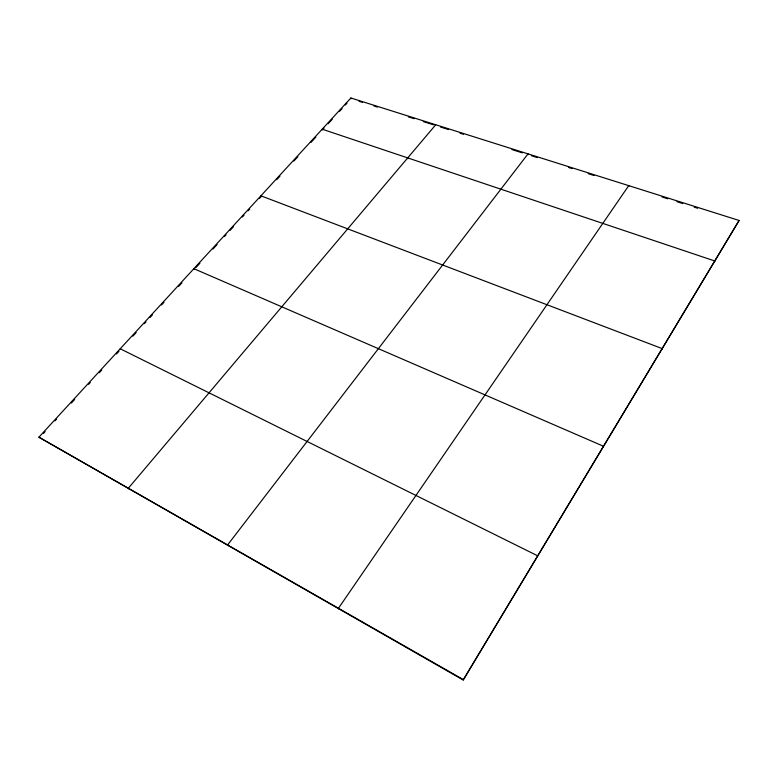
<?xml version="1.0" encoding="UTF-8"?>
<svg xmlns="http://www.w3.org/2000/svg" width="778" height="778" viewBox="0 0 778 778"><rect width="100%" height="100%" fill="white"/><g stroke="black" fill="none" stroke-linecap="round" stroke-linejoin="round"><path stroke-width="1.17" d="M628.712 186.467L628.721 185.65L338.459 608.279L338.731 608.892M662.01 349.332L662.059 348.554L260.912 195.813L261.175 196.571L259.541 198.351M714.651 261.787L714.739 260.97L322.189 129.197L322.393 129.975L324.027 128.185M739.1 220.466L463.202 680.011L38.9 437.187L350.888 97.989L739.1 220.466L463.202 680.011M435.738 124.762L128.321 488.263L128.759 488.924M43.5 433.395L45.134 431.615M54.985 420.898L56.619 419.118M71.391 403.053L74.669 399.474M88.624 384.303L90.258 382.523M99.283 372.701L101.743 370.027M116.515 353.961L118.976 351.277M132.882 336.154L136.15 332.595M144.329 323.697L145.963 321.917M150.047 317.473L152.507 314.808M161.493 305.015L163.954 302.35M178.668 286.343L181.935 282.784M195.832 267.661L199.917 263.217M212.987 248.999L217.072 244.555M224.424 236.561L226.058 234.781M230.142 230.337L233.41 226.787M242.386 217.013L244.02 215.234M248.104 210.789L249.738 209.01M276.686 179.699L279.944 176.149M293.821 161.056L297.906 156.611M310.967 142.403L315.858 137.074M328.131 123.731L332.225 119.277M339.597 111.254L342.057 108.58M345.335 105.011L346.969 103.231M359.086 101.305L362.529 102.395M373.985 106.012L377.427 107.101M408.362 116.865L414.091 118.674M423.261 121.572L433.57 124.83M440.474 127.008L448.536 129.556M460.07 133.203L463.523 134.293M511.934 149.58L522.31 152.858M531.539 155.775L537.326 157.603M568.553 167.464L572.025 168.563M588.217 173.679L594.003 175.507M662.02 196.99L667.767 198.808M676.957 201.706L682.705 203.525M694.19 207.152L697.633 208.241M120.211 348.777L537.462 555.716L537.53 556.377M38.9 437.187L463.046 679.437M227.964 545.602L227.594 544.96L528.009 153.869L528.067 154.676M209.029 392.832L209.37 393.542M194.199 269.441L193.878 268.692L603.339 446.193L603.339 446.922M350.888 97.989L351.072 98.777M407.701 157.905L407.857 158.693"/></g></svg>
